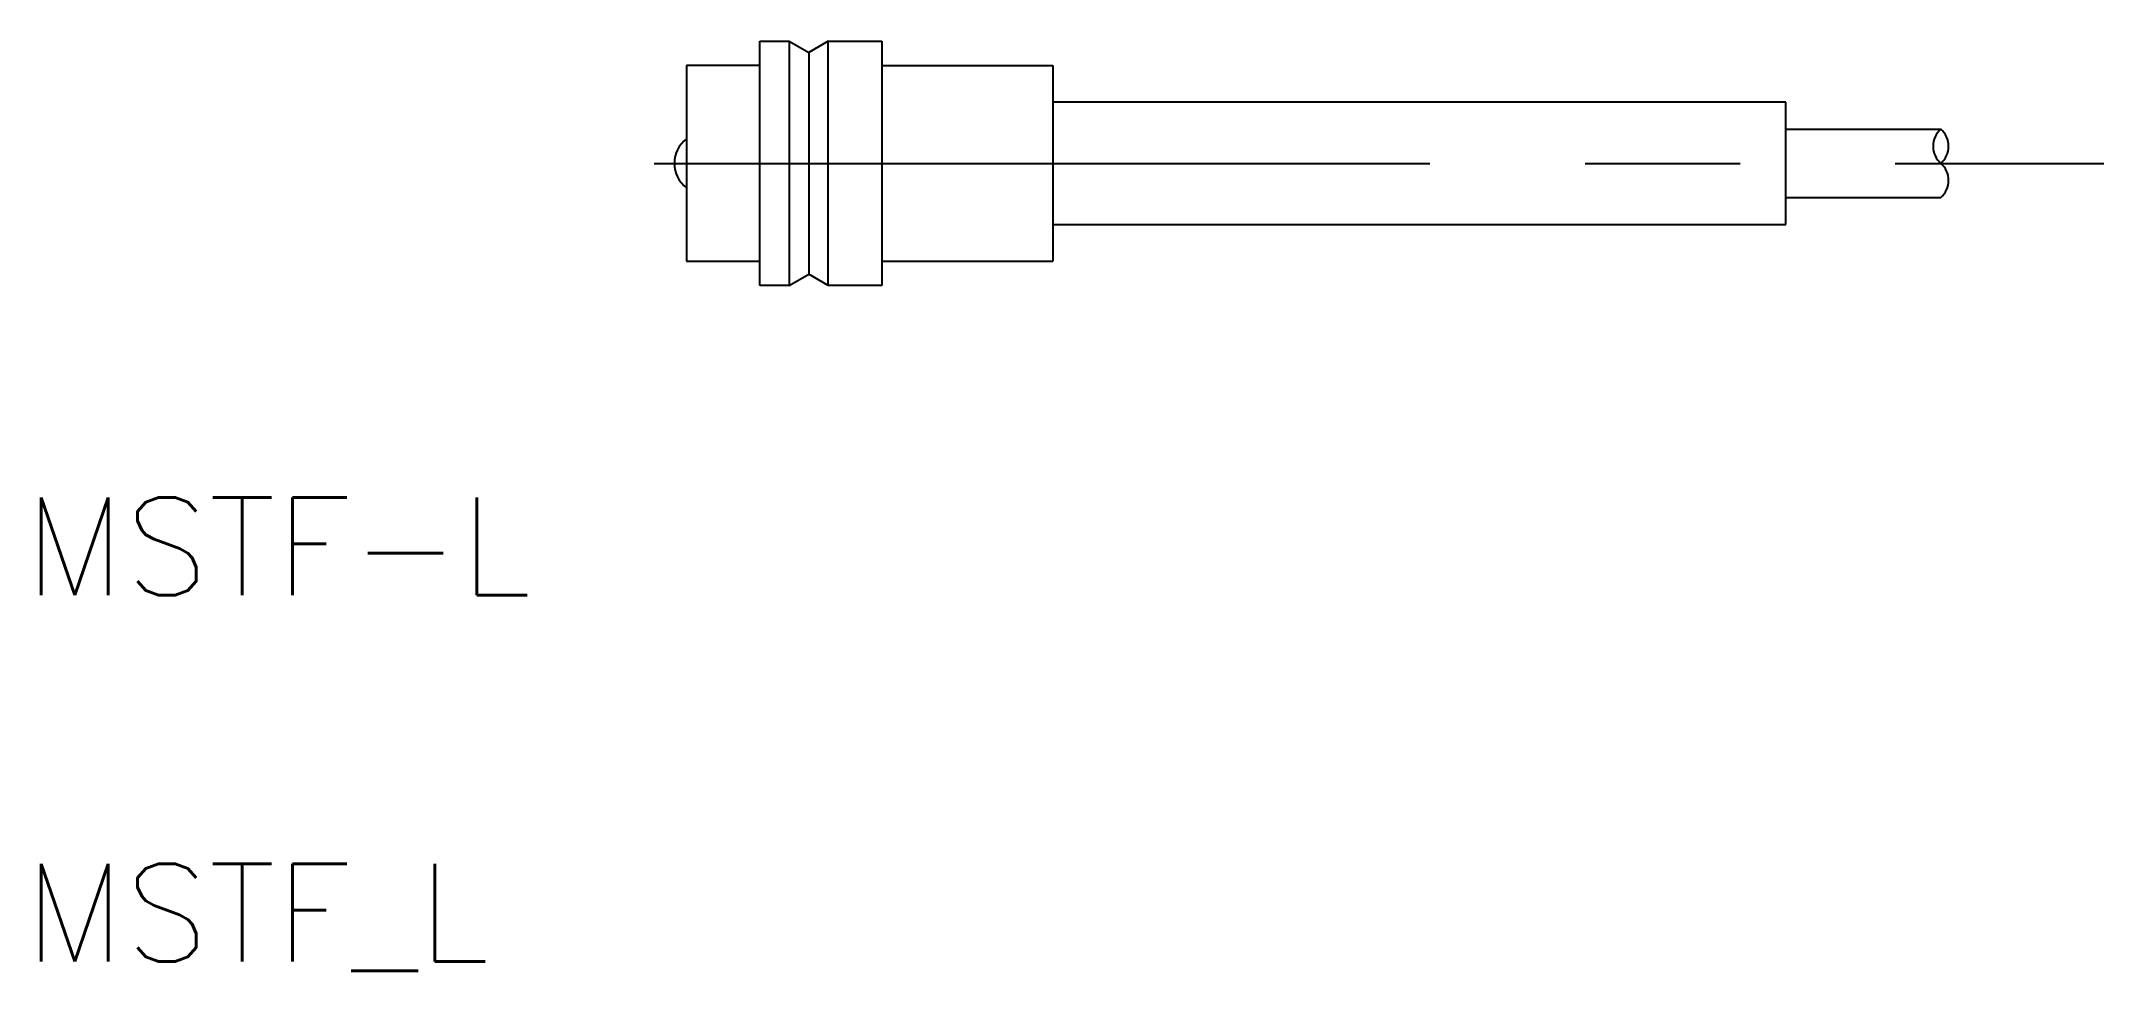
# Model space of a CAD drawing. Extents: x 91.2 to 175.6, y 75.9 to 113.9.
import ezdxf

# ---------------------------------------------------------------- set-up
doc = ezdxf.new("R2010")
doc.units = 0
doc.linetypes.add('CENTER', pattern=[50.8, 31.75, -6.35, 6.35, -6.35])
doc.layers.get('0').update_dxf_attribs({"linetype": 'CONTINUOUS'})
doc.layers.add('CENTER', color=1, linetype='CENTER')
doc.styles.get("Standard").update_dxf_attribs({"font": 'txt.shx'})

msp = doc.modelspace()

# ---------------------------------------------------------------- linework, layer by layer
at = {"color": 7, "linetype": 'CONTINUOUS'}
for p, q in [((120.612, 103.948), (120.612, 113.948)), ((120.612, 113.948), (121.812, 113.948)), ((121.812, 113.948), (121.812, 103.948)), ((121.812, 113.948), (122.612, 113.486)), ((123.412, 113.948), (122.612, 113.486)), ((122.612, 113.486), (122.612, 104.41)), ((123.412, 103.948), (123.412, 113.948)), ((123.412, 113.948), (125.612, 113.948)), ((125.612, 113.948), (125.612, 103.948)), ((117.612, 112.948), (117.612, 104.948)), ((120.612, 112.948), (117.612, 112.948)), ((125.612, 112.948), (132.612, 112.948)), ((127.362, 112.948), (127.362, 112.948)), ((129.112, 112.948), (129.112, 112.948)), ((132.612, 112.948), (132.612, 104.948)), ((132.612, 111.448), (132.612, 106.448)), ((162.612, 111.448), (132.612, 111.448)), ((162.612, 106.448), (162.612, 111.448)), ((162.612, 110.348), (168.955, 110.348)), ((162.612, 107.548), (168.955, 107.548)), ((132.612, 106.448), (162.612, 106.448)), ((117.612, 104.948), (120.612, 104.948)), ((125.612, 104.948), (132.612, 104.948)), ((121.812, 103.948), (120.612, 103.948)), ((121.812, 103.948), (122.612, 104.41)), ((123.412, 103.948), (122.612, 104.41)), ((125.612, 103.948), (123.412, 103.948))]:
    msp.add_line(p, q, dxfattribs=at)
msp.add_arc((118.362, 108.948), 1.25, 126.8699, 233.1301, dxfattribs=at)
at = {"color": 3, "linetype": 'CONTINUOUS'}
for centre, start, end in [((169.572, 109.648), 131.40962, 228.58914), ((168.338, 109.648), 311.41086, 48.59037), ((168.338, 108.248), 311.40964, 48.58913)]:
    msp.add_arc(centre, 0.933, start, end, dxfattribs=at)
at = {"color": 7, "linetype": 'CONTINUOUS'}
msp.add_point((132.612, 108.948), dxfattribs=at)
at = {"layer": 'CENTER', "color": 1, "linetype": 'CENTER'}
msp.add_line((116.289, 108.948), (175.623, 108.948), dxfattribs=at)

# ---------------------------------------------------------------- texts
at = {"color": 7, "linetype": 'CONTINUOUS'}
for s, p in [('MSTF-L', (90.512, 91.266)), ('MSTF_L', (90.512, 76.266))]:
    msp.add_text(s, height=4, dxfattribs=at).set_placement(p)

doc.saveas('drawing.dxf')
